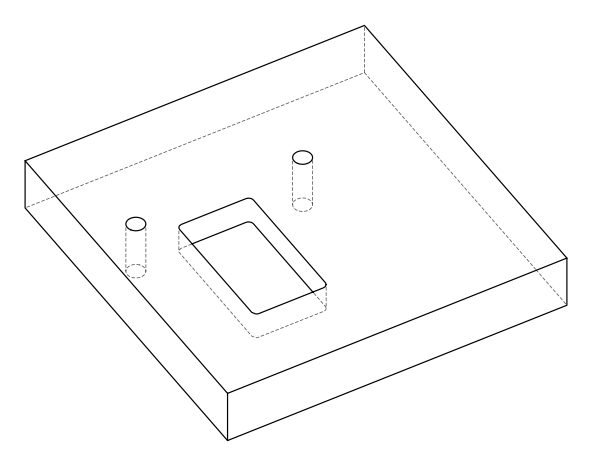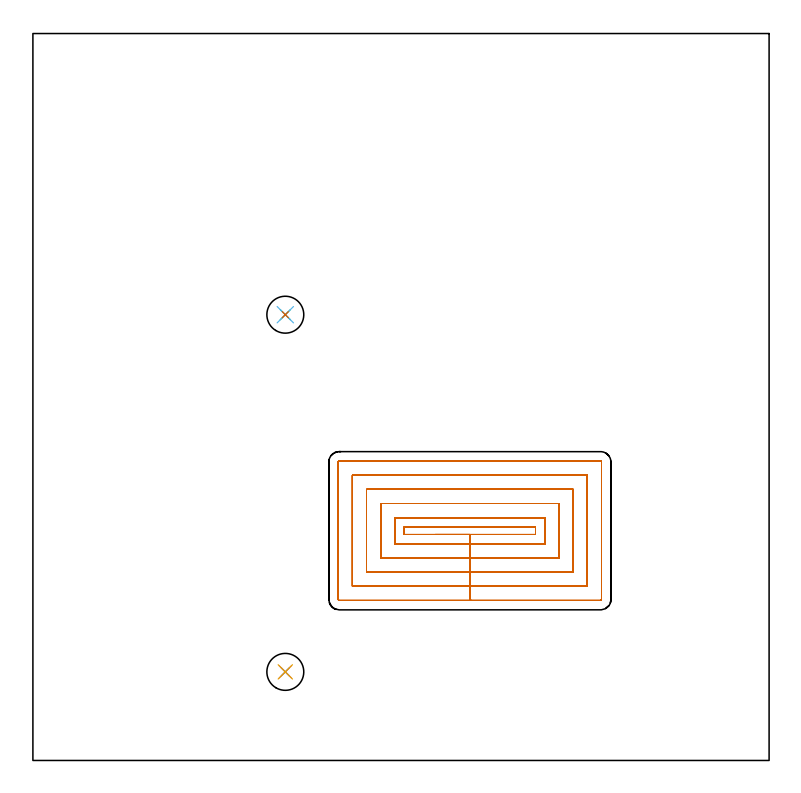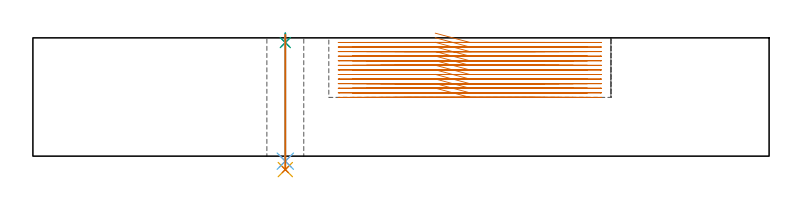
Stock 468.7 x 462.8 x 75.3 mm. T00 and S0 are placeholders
(PLAN: 7 operations, 5 tool changes, 56.3 min)
(1 MILL_RECTANGULAR_POCKET | POCKET_RECTANGULAR_STRAIGHT | NXT0201_011 | Follow Part, ap 3, ae 75% | 54.85 min | 684108 mm3)
(2 SPOT_DRILL | STEP1HOLE | NXT0321_9005460120000 | 0.05 min | 181 mm3)
(3 SPOT_DRILL_1 | STEP1HOLE_1 | NXT0321_9005460120000 | 0.05 min | 199 mm3)
(4 DRILL_THROUGH_HOLE_INTO_CENTER | STEP1HOLE | NXT0301_065 | 0.32 min | 4973 mm3)
(5 DRILL_TO_ENLARGE_THROUGH_HOLE | STEP1HOLE | UGT0301_056 | 0.35 min | 27420 mm3)
(6 DRILL_THROUGH_HOLE_INTO_CENTER_1 | STEP1HOLE_1 | NXT0301_065 | 0.32 min | 5062 mm3)
(7 DRILL_TO_ENLARGE_THROUGH_HOLE_1 | STEP1HOLE_1 | UGT0301_056 | 0.35 min | 27330 mm3)
(TOOL NXT0201_011 | ENDMILL 12mm [2P460-1200-NA 1630] | D12 FL38 Z6)
(TOOL NXT0321_9005460120000 | NC Spot Drill, 142deg, 12mm, Carbide, Uncoated | D12 PA142 FL30 Z2)
(TOOL NXT0301_065 | Carbide Drill 9.4mm [860.1-0940-075A1-MM 2214] | D9.4 PA140 FL98 Z2)
(TOOL UGT0301_056 | Twist Drill 23.5 mm | D23.5 PA118 FL155 Z2)
(OP 1 MILL_RECTANGULAR_POCKET)
G17 G21 G94 G90
T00 M6
G54
G17 G0 G90 X256.124 Y143.9 S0 M3
G43 Z85.3 H1
Z78.3
G94 G1 X278.2 Z72.385 F250.
X320. F500.
Y148.6
X236.4
Y143.9
X278.2
Y137.9
X326.
Y154.6
X230.4
Y137.9
X278.2
Y128.9
X335.
Y163.6
X221.4
Y128.9
X278.2
Y119.9
X344.
Y172.6
X212.4
Y119.9
X278.2
Y110.9
X353.
Y181.6
X203.4
Y110.9
X278.2
Y101.9
X361.4
G3 X362. Y102.5 R0.6
G1 Y190.
G3 X361.4 Y190.6 R0.6
G1 X195.
G3 X194.4 Y190. R0.6
G1 Y102.5
G3 X195. Y101.9 R0.6
G1 X278.2
X279.2
G0 X256.124 Y143.9 Z75.385
G1 X278.2 Z69.469 F250.
X320. F500.
Y148.6
X236.4
Y143.9
X278.2
Y137.9
X326.
Y154.6
X230.4
Y137.9
X278.2
Y128.9
X335.
Y163.6
X221.4
Y128.9
X278.2
Y119.9
X344.
Y172.6
X212.4
Y119.9
X278.2
Y110.9
X353.
Y181.6
X203.4
Y110.9
X278.2
Y101.9
X361.4
G3 X362. Y102.5 R0.6
G1 Y190.
G3 X361.4 Y190.6 R0.6
G1 X195.
G3 X194.4 Y190. R0.6
G1 Y102.5
G3 X195. Y101.9 R0.6
G1 X278.2
X279.2
G0 X256.124 Y143.9 Z72.469
G1 X278.2 Z66.554 F250.
X320. F500.
Y148.6
X236.4
Y143.9
X278.2
Y137.9
X326.
Y154.6
X230.4
Y137.9
X278.2
Y128.9
X335.
Y163.6
X221.4
Y128.9
X278.2
Y119.9
X344.
Y172.6
X212.4
Y119.9
X278.2
Y110.9
X353.
Y181.6
X203.4
Y110.9
X278.2
Y101.9
X361.4
G3 X362. Y102.5 R0.6
G1 Y190.
G3 X361.4 Y190.6 R0.6
G1 X195.
G3 X194.4 Y190. R0.6
G1 Y102.5
G3 X195. Y101.9 R0.6
G1 X278.2
X279.2
G0 X256.124 Y143.9 Z69.554
G1 X278.2 Z63.638 F250.
X320. F500.
Y148.6
X236.4
Y143.9
X278.2
Y137.9
X326.
Y154.6
X230.4
Y137.9
X278.2
Y128.9
X335.
Y163.6
X221.4
Y128.9
X278.2
Y119.9
X344.
Y172.6
X212.4
Y119.9
X278.2
Y110.9
X353.
Y181.6
X203.4
Y110.9
X278.2
Y101.9
X361.4
G3 X362. Y102.5 R0.6
G1 Y190.
G3 X361.4 Y190.6 R0.6
G1 X195.
G3 X194.4 Y190. R0.6
G1 Y102.5
G3 X195. Y101.9 R0.6
G1 X278.2
X279.2
G0 X256.124 Y143.9 Z66.638
G1 X278.2 Z60.723 F250.
X320. F500.
Y148.6
X236.4
Y143.9
X278.2
Y137.9
X326.
Y154.6
X230.4
Y137.9
X278.2
Y128.9
X335.
Y163.6
X221.4
Y128.9
X278.2
Y119.9
X344.
Y172.6
X212.4
Y119.9
X278.2
Y110.9
X353.
Y181.6
X203.4
Y110.9
X278.2
Y101.9
X361.4
G3 X362. Y102.5 R0.6
G1 Y190.
G3 X361.4 Y190.6 R0.6
G1 X195.
G3 X194.4 Y190. R0.6
G1 Y102.5
G3 X195. Y101.9 R0.6
G1 X278.2
X279.2
G0 X256.124 Y143.9 Z63.723
G1 X278.2 Z57.808 F250.
X320. F500.
Y148.6
X236.4
Y143.9
X278.2
Y137.9
X326.
Y154.6
X230.4
Y137.9
X278.2
Y128.9
X335.
Y163.6
X221.4
Y128.9
X278.2
Y119.9
X344.
Y172.6
X212.4
Y119.9
X278.2
Y110.9
X353.
Y181.6
X203.4
Y110.9
X278.2
Y101.9
X361.4
G3 X362. Y102.5 R0.6
G1 Y190.
G3 X361.4 Y190.6 R0.6
G1 X195.
G3 X194.4 Y190. R0.6
G1 Y102.5
G3 X195. Y101.9 R0.6
G1 X278.2
X279.2
G0 X256.124 Y143.9 Z60.808
G1 X278.2 Z54.892 F250.
X320. F500.
Y148.6
X236.4
Y143.9
X278.2
Y137.9
X326.
Y154.6
X230.4
Y137.9
X278.2
Y128.9
X335.
Y163.6
X221.4
Y128.9
X278.2
Y119.9
X344.
Y172.6
X212.4
Y119.9
X278.2
Y110.9
X353.
Y181.6
X203.4
Y110.9
X278.2
Y101.9
X361.4
G3 X362. Y102.5 R0.6
G1 Y190.
G3 X361.4 Y190.6 R0.6
G1 X195.
G3 X194.4 Y190. R0.6
G1 Y102.5
G3 X195. Y101.9 R0.6
G1 X278.2
X279.2
G0 X256.124 Y143.9 Z57.892
G1 X278.2 Z51.977 F250.
X320. F500.
Y148.6
X236.4
Y143.9
X278.2
Y137.9
X326.
Y154.6
X230.4
Y137.9
X278.2
Y128.9
X335.
Y163.6
X221.4
Y128.9
X278.2
Y119.9
X344.
Y172.6
X212.4
Y119.9
X278.2
Y110.9
X353.
Y181.6
X203.4
Y110.9
X278.2
Y101.9
X361.4
G3 X362. Y102.5 R0.6
G1 Y190.
G3 X361.4 Y190.6 R0.6
G1 X195.
G3 X194.4 Y190. R0.6
G1 Y102.5
G3 X195. Y101.9 R0.6
G1 X278.2
X279.2
G0 X256.124 Y143.9 Z54.977
G1 X278.2 Z49.062 F250.
X320. F500.
Y148.6
X236.4
Y143.9
X278.2
Y137.9
X326.
Y154.6
X230.4
Y137.9
X278.2
Y128.9
X335.
Y163.6
X221.4
Y128.9
X278.2
Y119.9
X344.
Y172.6
X212.4
Y119.9
X278.2
Y110.9
X353.
Y181.6
X203.4
Y110.9
X278.2
Y101.9
X361.4
G3 X362. Y102.5 R0.6
G1 Y190.
G3 X361.4 Y190.6 R0.6
G1 X195.
G3 X194.4 Y190. R0.6
G1 Y102.5
G3 X195. Y101.9 R0.6
G1 X278.2
X279.2
G0 X256.124 Y143.9 Z52.062
G1 X278.2 Z46.146 F250.
X320. F500.
Y148.6
X236.4
Y143.9
X278.2
Y137.9
X326.
Y154.6
X230.4
Y137.9
X278.2
Y128.9
X335.
Y163.6
X221.4
Y128.9
X278.2
Y119.9
X344.
Y172.6
X212.4
Y119.9
X278.2
Y110.9
X353.
Y181.6
X203.4
Y110.9
X278.2
Y101.9
X361.4
G3 X362. Y102.5 R0.6
G1 Y190.
G3 X361.4 Y190.6 R0.6
G1 X195.
G3 X194.4 Y190. R0.6
G1 Y102.5
G3 X195. Y101.9 R0.6
G1 X278.2
X279.2
G0 X256.124 Y143.9 Z49.146
G1 X278.2 Z43.231 F250.
X320. F500.
Y148.6
X236.4
Y143.9
X278.2
Y137.9
X326.
Y154.6
X230.4
Y137.9
X278.2
Y128.9
X335.
Y163.6
X221.4
Y128.9
X278.2
Y119.9
X344.
Y172.6
X212.4
Y119.9
X278.2
Y110.9
X353.
Y181.6
X203.4
Y110.9
X278.2
Y101.9
X361.4
G3 X362. Y102.5 R0.6
G1 Y190.
G3 X361.4 Y190.6 R0.6
G1 X195.
G3 X194.4 Y190. R0.6
G1 Y102.5
G3 X195. Y101.9 R0.6
G1 X278.2
X279.2
G0 X256.124 Y143.9 Z46.231
G1 X278.2 Z40.315 F250.
X320. F500.
Y148.6
X236.4
Y143.9
X278.2
Y137.9
X326.
Y154.6
X230.4
Y137.9
X278.2
Y128.9
X335.
Y163.6
X221.4
Y128.9
X278.2
Y119.9
X344.
Y172.6
X212.4
Y119.9
X278.2
Y110.9
X353.
Y181.6
X203.4
Y110.9
X278.2
Y101.9
X361.4
G3 X362. Y102.5 R0.6
G1 Y190.
G3 X361.4 Y190.6 R0.6
G1 X195.
G3 X194.4 Y190. R0.6
G1 Y102.5
G3 X195. Y101.9 R0.6
G1 X278.2
X279.2
G0 X256.124 Y143.9 Z43.315
G1 X278.2 Z37.4 F250.
X320. F500.
Y148.6
X236.4
Y143.9
X278.2
Y137.9
X326.
Y154.6
X230.4
Y137.9
X278.2
Y128.9
X335.
Y163.6
X221.4
Y128.9
X278.2
Y119.9
X344.
Y172.6
X212.4
Y119.9
X278.2
Y110.9
X353.
Y181.6
X203.4
Y110.9
X278.2
Y101.9
X361.4
G3 X362. Y102.5 R0.6
G1 Y190.
G3 X361.4 Y190.6 R0.6
G1 X195.
G3 X194.4 Y190. R0.6
G1 Y102.5
G3 X195. Y101.9 R0.6
G1 X278.2
X279.2
G0 Z85.3
M5
M2
(OP 2 SPOT_DRILL)
G17 G21 G94 G90
T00 M6
G54
G17 G0 G90 X160.7 Y56.4 S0 M3
G43 Z85.3 H0
G94 G81 G98 Z72.3 F250. R78.3
G80
M5
M2
(OP 3 SPOT_DRILL_1)
G17 G21 G94 G90
T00 M6
G54
G17 G0 G90 X160.7 Y283.8 S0 M3
G43 Z85.3 H0
G94 G81 G98 Z72.3 F250. R78.3
G80
M5
M2
(OP 4 DRILL_THROUGH_HOLE_INTO_CENTER)
G17 G21 G94 G90
T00 M6
G54
G17 G0 G90 X160.7 Y56.4 S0 M3
G43 Z85.3 H1
G94 G73 G98 Z-3.211 F250. Q8.723 R77.3
G80
M5
M2
(OP 5 DRILL_TO_ENLARGE_THROUGH_HOLE)
G17 G21 G94 G90
T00 M6
G54
G17 G0 G90 X160.7 Y56.4 S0 M3
G43 Z85.3 H0
G94 G73 G98 Z-8.56 F250. Q20.965 R77.3
G80
M5
M2
(OP 6 DRILL_THROUGH_HOLE_INTO_CENTER_1)
G17 G21 G94 G90
T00 M6
G54
G17 G0 G90 X160.7 Y283.8 S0 M3
G43 Z85.3 H1
G94 G73 G98 Z-3.211 F250. Q8.723 R77.3
G80
M5
M2
(OP 7 DRILL_TO_ENLARGE_THROUGH_HOLE_1)
G17 G21 G94 G90
T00 M6
G54
G17 G0 G90 X160.7 Y283.8 S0 M3
G43 Z85.3 H0
G94 G73 G98 Z-8.56 F250. Q20.965 R77.3
G80
M5
M2
